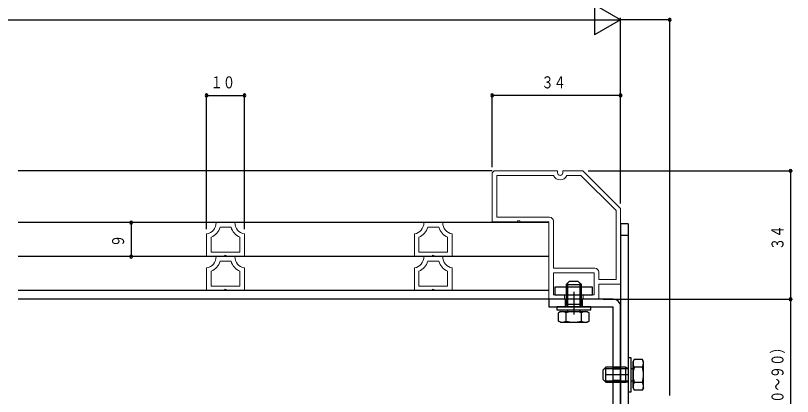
# Model space of a CAD drawing. Units: millimetres, scale not verified. Extents: x -495 to 495, y -800 to 802.
# Drawn here: x 0.8 to 206.5, y -439 to -338.1 of the extents above; entities that cross this region are included whole.
import ezdxf
from ezdxf.enums import TextEntityAlignment as Align

# ---------------------------------------------------------------- set-up
doc = ezdxf.new("R2010")
doc.units = ezdxf.units.MM
doc.header["$LTSCALE"] = 4
doc.layers.add('0-2_YKK_11', color=9, linetype='Continuous', lineweight=18)
for name, color, linetype in [('0-3_YKK_12', 2, 'Continuous'), ('0-4_YKK_13', 4, 'Continuous'), ('0-6_YKK_D', 6, 'Continuous')]:
    doc.layers.add(name, color=color, linetype=linetype)
doc.styles.add('ＭＳ ゴシック', font='')
doc.styles.get('ＭＳ ゴシック').set_extended_font_data('MS Gothic')

msp = doc.modelspace()

# ---------------------------------------------------------------- linework, layer by layer
at = {"layer": '0-2_YKK_11', "color": 7}
for p, q in [((127.5, -379.279), (127, -379.779)), ((127, -379.779), (127, -392.779)), ((144.3, -379.279), (127.5, -379.279)), ((128.2, -380.479), (143.234, -380.479)), ((128.2, -391.579), (128.2, -380.479)), ((144.3, -379.779), (144.3, -379.279)), ((151, -379.279), (145.7, -379.279)), ((145.7, -379.279), (145.7, -379.779)), ((146.767, -380.479), (150.503, -380.479)), ((150.503, -380.479), (159.8, -389.776)), ((161, -389.279), (151, -379.279)), ((159.8, -389.776), (159.8, -408.079)), ((161, -409.279), (161, -389.279)), ((127, -392.779), (133.7, -392.779)), ((142.2, -391.579), (128.2, -391.579)), ((133.7, -392.479), (134.3, -392.479)), ((133.7, -392.779), (133.7, -392.479)), ((134.3, -392.479), (134.3, -392.779)), ((134.3, -392.779), (142, -392.779)), ((142, -392.779), (142, -413.279)), ((143.2, -405.079), (143.2, -392.579)), ((58.896, -392.979), (53.896, -392.979)), ((57.859, -394.179), (54.934, -394.179)), ((113.897, -392.979), (108.897, -392.979)), ((112.859, -394.179), (109.934, -394.179)), ((51.396, -395.979), (51.396, -401.979)), ((52.596, -396.862), (52.596, -400.779)), ((60.196, -400.779), (60.196, -396.862)), ((61.396, -401.979), (61.396, -395.979)), ((106.397, -395.979), (106.397, -401.979)), ((107.597, -396.861), (107.597, -400.779)), ((115.197, -400.779), (115.197, -396.861)), ((116.397, -401.979), (116.397, -395.979)), ((52.596, -400.779), (60.196, -400.779)), ((107.597, -400.779), (115.197, -400.779)), ((51.396, -401.979), (56.096, -401.979)), ((58.896, -401.979), (53.896, -401.979)), ((57.859, -403.179), (54.934, -403.179)), ((56.096, -401.979), (56.194, -401.614)), ((56.194, -401.614), (56.754, -401.764)), ((56.754, -401.764), (56.696, -401.979)), ((56.696, -401.979), (61.396, -401.979)), ((106.397, -401.979), (111.097, -401.979)), ((113.897, -401.979), (108.897, -401.979)), ((112.859, -403.179), (109.934, -403.179)), ((111.097, -401.979), (111.195, -401.614)), ((111.195, -401.614), (111.754, -401.764)), ((111.754, -401.764), (111.697, -401.979)), ((111.697, -401.979), (116.397, -401.979)), ((51.396, -404.979), (51.396, -410.979)), ((61.396, -410.979), (61.396, -404.979)), ((106.397, -404.979), (106.397, -410.979)), ((116.397, -410.979), (116.397, -404.979)), ((154.2, -405.079), (143.2, -405.079)), ((52.596, -405.862), (52.596, -409.779)), ((60.196, -409.779), (60.196, -405.862)), ((107.597, -405.861), (107.597, -409.779)), ((115.197, -409.779), (115.197, -405.861)), ((143.2, -406.279), (154, -406.279)), ((143.2, -412.079), (143.2, -406.279)), ((154, -406.279), (154, -412.079)), ((155.2, -408.079), (155.2, -406.079)), ((159.8, -408.079), (155.2, -408.079)), ((155.2, -409.279), (161, -409.279)), ((155.2, -413.279), (155.2, -409.279)), ((51.396, -410.979), (56.096, -410.979)), ((52.596, -409.779), (60.196, -409.779)), ((56.096, -410.979), (56.194, -410.614)), ((56.194, -410.614), (56.754, -410.764)), ((56.754, -410.764), (56.696, -410.979)), ((56.696, -410.979), (61.396, -410.979)), ((106.397, -410.979), (111.097, -410.979)), ((107.597, -409.779), (115.197, -409.779)), ((111.097, -410.979), (111.195, -410.614)), ((111.195, -410.614), (111.754, -410.764)), ((111.754, -410.764), (111.697, -410.979)), ((111.697, -410.979), (116.397, -410.979)), ((142, -413.279), (146.1, -413.279)), ((146.1, -412.079), (143.2, -412.079)), ((146.1, -413.279), (146.1, -412.079)), ((151.1, -412.079), (151.1, -413.279)), ((154, -412.079), (151.1, -412.079)), ((151.1, -413.279), (155.2, -413.279))]:
    msp.add_line(p, q, dxfattribs=at)
for centre, radius, start, end in [((145, -379.779), 1.9, 201.61827, 338.38173), ((145, -379.779), 0.7, 180, 0), ((142.2, -392.579), 1, 0, 90), ((50.897, -393.021), 3, 279.5882, 0.80142), ((50.897, -393.021), 4.2, 293.87171, 343.99483), ((61.896, -393.021), 4.2, 196.00583, 246.12831), ((61.896, -393.021), 3, 179.19913, 260.41191), ((105.897, -393.021), 3, 279.5882, 0.80142), ((105.897, -393.021), 4.2, 293.87171, 343.99483), ((116.897, -393.021), 4.2, 196.00583, 246.12831), ((116.897, -393.021), 3, 179.19913, 260.41191), ((50.897, -402.021), 3, 279.5882, 0.80142), ((50.897, -402.021), 4.2, 293.87171, 343.99483), ((61.896, -402.021), 4.2, 196.00583, 246.12831), ((61.896, -402.021), 3, 179.19913, 260.41191), ((105.897, -402.021), 3, 279.5882, 0.80142), ((105.897, -402.021), 4.2, 293.87171, 343.99483), ((116.897, -402.021), 4.2, 196.00583, 246.12831), ((116.897, -402.021), 3, 179.19913, 260.41191), ((154.2, -406.079), 1, 0, 90)]:
    msp.add_arc(centre, radius, start, end, dxfattribs=at)
at = {"layer": '0-3_YKK_12'}
for p, q in [((127, -379.279), (1.497, -379.279)), ((142, -392.979), (1.497, -392.979)), ((142, -401.979), (1.497, -401.979)), ((142, -410.979), (1.497, -410.979)), ((142, -413.279), (1.497, -413.279))]:
    msp.add_line(p, q, dxfattribs=at)
at = {"layer": '0-4_YKK_13'}
for p, q in [((161, -393.279), (161, -451.279)), ((161, -393.279), (161, -451.279)), ((163, -393.279), (161, -393.279)), ((163, -393.279), (161, -393.279)), ((163, -393.279), (163, -451.279)), ((163, -393.279), (163, -451.279)), ((161, -396.279), (163, -396.279)), ((161, -396.279), (163, -396.279)), ((146.6, -409.359), (147.4, -408.559)), ((146.98, -408.979), (146.98, -411.279)), ((149.8, -408.559), (147.4, -408.559)), ((150.6, -409.359), (149.8, -408.559)), ((150.22, -408.979), (150.22, -411.279)), ((153.6, -410.079), (143.6, -410.079)), ((143.6, -410.079), (143.6, -412.079)), ((146.6, -409.359), (146.6, -411.279)), ((146.6, -409.359), (150.6, -409.359)), ((146.6, -411.279), (146.6, -414.621)), ((146.98, -411.279), (146.98, -415.279)), ((148.6, -411.279), (148.6, -417.279)), ((150.22, -411.279), (150.22, -415.279)), ((150.6, -411.279), (150.6, -409.359)), ((150.6, -414.621), (150.6, -411.279)), ((153.6, -412.079), (153.6, -410.079)), ((159, -413.279), (142, -413.279)), ((142, -413.279), (142, -415.279)), ((143.6, -412.079), (153.6, -412.079)), ((146.35, -413.279), (146.35, -415.279)), ((150.85, -413.279), (150.85, -415.279)), ((142, -415.279), (159, -415.279)), ((153.1, -415.279), (144.1, -415.279)), ((144.1, -415.279), (144.1, -416.079)), ((146.6, -414.621), (146.98, -415.279)), ((146.6, -414.621), (150.6, -414.621)), ((150.6, -414.621), (150.22, -415.279)), ((153.1, -416.079), (153.1, -415.279)), ((159, -453.279), (159, -415.279)), ((161, -453.279), (161, -415.279)), ((144.1, -416.079), (153.1, -416.079)), ((145.1, -416.559), (144.559, -416.871)), ((145.1, -416.559), (152.1, -416.559)), ((146.58, -419.046), (146.58, -416.871)), ((146.98, -416.079), (146.98, -416.559)), ((150.22, -416.079), (150.22, -416.559)), ((150.621, -419.046), (150.621, -416.871)), ((152.1, -416.559), (152.642, -416.871)), ((152.642, -419.046), (152.642, -416.871)), ((145.1, -419.359), (152.1, -419.359)), ((152.1, -419.359), (152.642, -419.046)), ((163, -428.779), (163, -437.779)), ((163.8, -428.779), (163, -428.779)), ((163.8, -437.779), (163.8, -428.779)), ((164.28, -429.779), (164.593, -429.237)), ((164.28, -436.779), (164.28, -429.779)), ((166.768, -429.237), (164.593, -429.237)), ((167.08, -429.779), (166.768, -429.237)), ((167.08, -436.779), (167.08, -429.779)), ((157.08, -431.279), (156.28, -432.079)), ((156.7, -431.659), (163, -431.659)), ((162.342, -431.279), (157.08, -431.279)), ((157.08, -435.279), (157.08, -431.279)), ((159, -431.279), (161, -431.279)), ((161, -431.779), (159, -431.779)), ((163.8, -431.659), (164.28, -431.659)), ((166.768, -431.258), (164.593, -431.258)), ((156.28, -432.079), (156.28, -434.479)), ((163, -433.279), (157, -433.279)), ((157.08, -435.279), (156.28, -434.479)), ((156.7, -434.899), (163, -434.899)), ((157.08, -435.279), (162.342, -435.279)), ((161, -434.779), (159, -434.779)), ((159, -435.279), (161, -435.279)), ((163, -435.279), (161, -435.279)), ((163, -435.279), (161, -435.279)), ((162.342, -435.279), (163, -434.899)), ((163.8, -434.899), (164.28, -434.899)), ((166.768, -435.299), (164.593, -435.299)), ((163, -437.779), (163.8, -437.779)), ((164.28, -436.779), (164.593, -437.32)), ((166.768, -437.32), (164.593, -437.32)), ((167.08, -436.779), (166.768, -437.32))]:
    msp.add_line(p, q, dxfattribs=at)
for points in [[(145.1, -419.359), (144.559, -419.046), (144.559, -416.871)], [(162.342, -435.279), (162.342, -431.279), (163, -431.659)]]:
    msp.add_lwpolyline(points, dxfattribs=at)
for centre, radius, start, end in [((159, -415.279), 2, 0, 90), ((145.569, -418.348), 1.789, 55.61575, 124.38425), ((148.6, -423.246), 6.687, 72.41205, 107.58795), ((151.631, -418.348), 1.789, 55.61575, 124.38425), ((145.569, -417.57), 1.789, 235.61575, 304.38425), ((148.6, -412.671), 6.687, 252.41205, 287.58795), ((151.631, -417.57), 1.789, 235.61575, 304.38425), ((166.069, -430.248), 1.789, 145.61575, 214.38425), ((165.291, -430.248), 1.789, 325.61575, 34.38425), ((170.968, -433.279), 6.687, 162.41205, 197.58795), ((160.393, -433.279), 6.687, 342.41205, 17.58795), ((166.069, -436.31), 1.789, 145.61575, 214.38425), ((165.291, -436.31), 1.789, 325.61575, 34.38425)]:
    msp.add_arc(centre, radius, start, end, dxfattribs=at)
at = {"layer": '0-6_YKK_D'}
for p, q in [((-161.006, -339.279), (161, -339.279)), ((161, -339.279), (154.072, -343.279)), ((161, -387.903), (161, -338.779)), ((174, -438.779), (174, -338.779)), ((51.396, -394.723), (51.396, -358.779)), ((51.396, -359.279), (61.396, -359.279)), ((61.396, -394.723), (61.396, -358.779)), ((127, -378.279), (127, -358.779)), ((161, -359.279), (127, -359.279)), ((152.376, -379.279), (206.5, -379.279)), ((206, -379.279), (206, -413.279)), ((46.896, -392.979), (30.896, -392.979)), ((31.396, -392.979), (31.396, -401.979)), ((46.896, -401.979), (30.896, -401.979)), ((156.4, -413.279), (206.5, -413.279)), ((206, -413.279), (206, -453.279))]:
    msp.add_line(p, q, dxfattribs=at)
msp.add_lwpolyline([(174, -339.279), (161, -339.279), (154.072, -335.279), (154.072, -343.279)], dxfattribs=at)
for centre, start, end in [((174, -339.279), 0, 180), ((174, -339.279), 180, 0), ((51.396, -359.279), 0, 180), ((51.396, -359.279), 180, 0), ((61.396, -359.279), 0, 180), ((61.396, -359.279), 180, 0), ((127, -359.279), 0, 180), ((127, -359.279), 180, 0), ((161, -359.279), 0, 180), ((161, -359.279), 180, 0), ((206, -379.279), 0, 180), ((206, -379.279), 180, 0), ((31.396, -392.979), 0, 180), ((31.396, -392.979), 180, 0), ((31.396, -401.979), 0, 180), ((31.396, -401.979), 180, 0), ((206, -413.279), 0, 180), ((206, -413.279), 0, 180), ((206, -413.279), 180, 0), ((206, -413.279), 180, 0)]:
    msp.add_arc(centre, 0.375, start, end, dxfattribs=at)

# ---------------------------------------------------------------- texts
at = {"layer": '0-6_YKK_D', "style": 'ＭＳ ゴシック', "width": 0.75}
for s, p in [('１０', (52.415, -358.379)), ('３４', (140.019, -358.379))]:
    msp.add_text(s, height=3.189, dxfattribs=at).set_placement(p, align=Align.BOTTOM_LEFT)
for s, p in [('３４', (205.1, -400.261)), ('９', (30.496, -399.461)), ('（４０～９０）', (205.1, -447.261))]:
    msp.add_text(s, height=3.189, rotation=90, dxfattribs=at).set_placement(p, align=Align.BOTTOM_LEFT)

doc.saveas('drawing.dxf')
